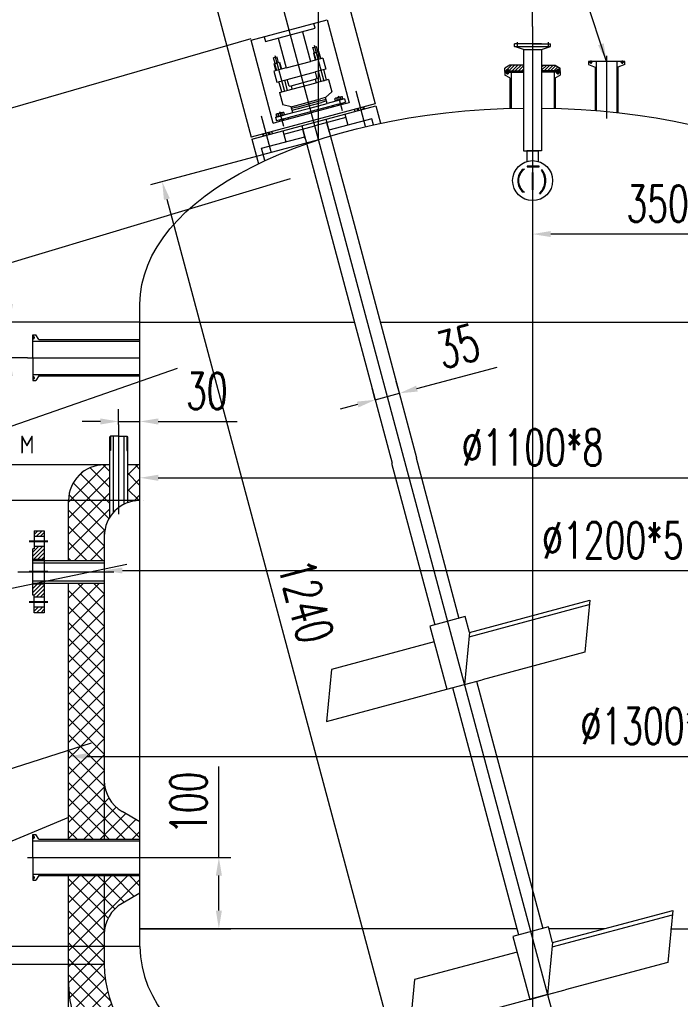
# Model space of a CAD drawing. Header units: millimetres. Extents: x 44795 to 49517, y -899 to 5779.
# Drawn here: x 45736 to 46662, y 3058 to 4431 of the extents above; entities that cross this region are included whole.
import ezdxf

# ---------------------------------------------------------------- set-up
doc = ezdxf.new("R2010")
doc.units = ezdxf.units.MM
doc.header["$LTSCALE"] = 2
doc.linetypes.add('CENTER', pattern=[2, 1.25, -0.25, 0.25, -0.25])
doc.layers.get('0').update_dxf_attribs({"lineweight": 30})
doc.layers.get('Defpoints').update_dxf_attribs({"lineweight": 9})
doc.layers.add('3', color=3, linetype='CENTER')
doc.layers.add('尺寸线层', color=3, linetype='Continuous', lineweight=13)
doc.styles.add('HZ', font='txt.shx', dxfattribs={"width": 0.667, "bigfont": 'hztxt.shx'})
doc.styles.add('J_BigFont', font='gbenor.shx', dxfattribs={"bigfont": 'gbcbig.shx'})
doc.dimstyles.new('ISO-25', dxfattribs={"dimscale": 0.85, "dimtxt": 60, "dimasz": 30, "dimexe": 20, "dimexo": 0, "dimgap": 20, "dimtad": 1, "dimdec": 0, "dimdsep": 46, "dimtxsty": 'HZ', "dimcen": 35, "dimclrd": 256, "dimclre": 256, "dimclrt": 256, "dimadec": 0, "dimazin": 0, "dimtfac": 1, "dimtdec": 0, "dimtmove": 0, "dimatfit": 2, "dimfxl": 0, "dimlwd": -1, "dimlwe": -1, "dimarcsym": 0})

# ---------------------------------------------------------------- blocks, each defined once
blk = doc.blocks.new('*D186')
at = {"layer": 'Defpoints', "color": 0}
for p in [(45362.1, 4979.8), (46014.9, 4979.8), (45755, 2357.2)]:
    blk.add_point(p, dxfattribs=at)
at = {"layer": '尺寸线层'}
for p, q in [((46014.9, 4979.8), (45345.1, 4979.8)), ((45362.1, 2382.7), (45362.1, 4954.3)), ((45755, 2357.2), (45345.1, 2357.2))]:
    blk.add_line(p, q, dxfattribs=at)
for points in [[(45357.8, 4954.3), (45366.3, 4954.3), (45362.1, 4979.8)], [(45357.8, 2382.7), (45366.3, 2382.7), (45362.1, 2357.2)]]:
    blk.add_solid(points, dxfattribs=at)
at = {"layer": '尺寸线层', "insert": (45319.6, 3466.4), "char_height": 51, "attachment_point": 5, "rotation": 90, "style": 'HZ'}
blk.add_mtext('~2700', dxfattribs=at)
blk = doc.blocks.new('*D172')
at = {"layer": 'Defpoints', "color": 0}
for p in [(45805, 3392.9), (47105, 3398.7), (47105, 3392.9)]:
    blk.add_point(p, dxfattribs=at)
at = {"layer": '尺寸线层'}
for p, q in [((45805, 3392.9), (45805, 3415.7)), ((47105, 3392.9), (47105, 3415.7)), ((45830.5, 3398.7), (47079.5, 3398.7))]:
    blk.add_line(p, q, dxfattribs=at)
for points in [[(45830.5, 3403), (45830.5, 3394.5), (45805, 3398.7)], [(47079.5, 3403), (47079.5, 3394.5), (47105, 3398.7)]]:
    blk.add_solid(points, dxfattribs=at)
at = {"layer": '尺寸线层', "insert": (46621.3, 3441.2), "char_height": 51, "attachment_point": 5, "style": 'HZ'}
blk.add_mtext('%%C1300*3', dxfattribs=at)
blk = doc.blocks.new('*D173')
at = {"layer": 'Defpoints', "color": 0}
for p in [(45855, 3712.3), (47055, 3712.3), (47055, 3659.1)]:
    blk.add_point(p, dxfattribs=at)
at = {"layer": '尺寸线层'}
for p, q in [((45855, 3712.3), (45855, 3642.1)), ((47055, 3712.3), (47055, 3642.1)), ((45880.5, 3659.1), (47029.5, 3659.1))]:
    blk.add_line(p, q, dxfattribs=at)
for points in [[(45880.5, 3663.4), (45880.5, 3654.9), (45855, 3659.1)], [(47029.5, 3663.4), (47029.5, 3654.9), (47055, 3659.1)]]:
    blk.add_solid(points, dxfattribs=at)
at = {"layer": '尺寸线层', "insert": (46567.5, 3701.6), "char_height": 51, "attachment_point": 5, "style": 'HZ'}
blk.add_mtext('%%C1200*5', dxfattribs=at)
blk = doc.blocks.new('*D174')
at = {"layer": 'Defpoints', "color": 0}
for p in [(45905, 3789.1), (47005, 3789.1), (47005, 3789.1)]:
    blk.add_point(p, dxfattribs=at)
at = {"layer": '尺寸线层'}
for p, q in [((45905, 3789.1), (45905, 3806.1)), ((47005, 3789.1), (47005, 3806.1)), ((45930.5, 3789.1), (46979.5, 3789.1))]:
    blk.add_line(p, q, dxfattribs=at)
for points in [[(45930.5, 3793.3), (45930.5, 3784.8), (45905, 3789.1)], [(46979.5, 3793.3), (46979.5, 3784.8), (47005, 3789.1)]]:
    blk.add_solid(points, dxfattribs=at)
at = {"layer": '尺寸线层', "insert": (46455, 3831.6), "char_height": 51, "attachment_point": 5, "style": 'HZ'}
blk.add_mtext('%%C1100*8', dxfattribs=at)
blk = doc.blocks.new('*D175')
at = {"layer": 'Defpoints', "color": 0}
for p in [(45500, 4007.2), (45905, 4007.2), (45805, 3107.2)]:
    blk.add_point(p, dxfattribs=at)
at = {"layer": '尺寸线层'}
for p, q in [((45905, 4007.2), (45483, 4007.2)), ((45500, 3132.7), (45500, 3981.7)), ((45805, 3107.2), (45483, 3107.2))]:
    blk.add_line(p, q, dxfattribs=at)
for points in [[(45495.8, 3981.7), (45504.3, 3981.7), (45500, 4007.2)], [(45495.8, 3132.7), (45504.3, 3132.7), (45500, 3107.2)]]:
    blk.add_solid(points, dxfattribs=at)
at = {"layer": '尺寸线层', "insert": (45457.5, 3560.9), "char_height": 51, "attachment_point": 5, "rotation": 90, "style": 'HZ'}
blk.add_mtext('900', dxfattribs=at)
blk = doc.blocks.new('*D176')
at = {"layer": 'Defpoints', "color": 0}
for p in [(45628.6, 3757.2), (45905, 3757.2), (45855, 3132.2)]:
    blk.add_point(p, dxfattribs=at)
at = {"layer": '尺寸线层'}
for p, q in [((45905, 3757.2), (45611.6, 3757.2)), ((45628.6, 3157.7), (45628.6, 3731.7)), ((45855, 3132.2), (45611.6, 3132.2))]:
    blk.add_line(p, q, dxfattribs=at)
for points in [[(45624.4, 3731.7), (45632.9, 3731.7), (45628.6, 3757.2)], [(45624.4, 3157.7), (45632.9, 3157.7), (45628.6, 3132.2)]]:
    blk.add_solid(points, dxfattribs=at)
at = {"layer": '尺寸线层', "insert": (45586.1, 3516.5), "char_height": 51, "attachment_point": 5, "rotation": 90, "style": 'HZ'}
blk.add_mtext('625', dxfattribs=at)
blk = doc.blocks.new('*D177')
at = {"layer": 'Defpoints', "color": 0}
for p in [(45875, 3863.7), (45905, 3868), (45905, 3863.7)]:
    blk.add_point(p, dxfattribs=at)
at = {"layer": '尺寸线层'}
for p, q in [((45875, 3863.7), (45875, 3885)), ((45905, 3863.7), (45905, 3885)), ((45849.5, 3868), (45824, 3868)), ((45875, 3868), (45905, 3868)), ((45930.5, 3868), (46041.1, 3868))]:
    blk.add_line(p, q, dxfattribs=at)
for points in [[(45849.5, 3872.2), (45849.5, 3863.7), (45875, 3868)], [(45930.5, 3872.2), (45930.5, 3863.7), (45905, 3868)]]:
    blk.add_solid(points, dxfattribs=at)
at = {"layer": '尺寸线层', "insert": (45998.6, 3910.5), "char_height": 51, "attachment_point": 5, "style": 'HZ'}
blk.add_mtext('30', dxfattribs=at)
blk = doc.blocks.new('*D178')
at = {"layer": 'Defpoints', "color": 0}
for p in [(45500, 4007.2), (45905, 4007.2), (45859.9, 3807.2)]:
    blk.add_point(p, dxfattribs=at)
at = {"layer": '尺寸线层'}
for p, q in [((45905, 4007.2), (45483, 4007.2)), ((45500, 3832.7), (45500, 3981.7)), ((45859.9, 3807.2), (45483, 3807.2))]:
    blk.add_line(p, q, dxfattribs=at)
for points in [[(45495.8, 3981.7), (45504.3, 3981.7), (45500, 4007.2)], [(45495.8, 3832.7), (45504.3, 3832.7), (45500, 3807.2)]]:
    blk.add_solid(points, dxfattribs=at)
at = {"layer": '尺寸线层', "insert": (45457.5, 3907.2), "char_height": 51, "attachment_point": 5, "rotation": 90, "style": 'HZ'}
blk.add_mtext('200', dxfattribs=at)
blk = doc.blocks.new('*U159')
at = {"linetype": 'Continuous'}
h = blk.add_hatch(dxfattribs=at)
h.set_pattern_fill('U', color=1, scale=4, angle=45, style=0, pattern_type=0)
h.set_pattern_definition([(45, (0, 0), (-2.828427, 2.828427), [])])
h.paths.add_polyline_path([(6102.4, -290.4), (6102.4, -304.4), (6094.4, -304.4), (6094.4, -290.4)])
h.paths.add_polyline_path([(6134.6, -290.4), (6134.6, -306.4), (6119.4, -306.4), (6119.4, -304.4), (6116.4, -304.4), (6116.4, -290.4)])
h.paths.add_polyline_path([(6187.4, -290.4), (6187.4, -304.4), (6184.4, -304.4), (6184.4, -306.4), (6169.1, -306.4), (6169.1, -290.4)])
h.paths.add_polyline_path([(6209.4, -304.4), (6209.4, -290.4), (6201.4, -290.4), (6201.4, -304.4)])
blk = doc.blocks.new('*U160', base_point=(6151.9, -306.4))
at = {"color": 7, "linetype": 'Continuous'}
for p, q in [((6209.4, -290.4), (6094.4, -290.4)), ((6094.4, -290.4), (6094.4, -304.4)), ((6102.4, -290.4), (6102.4, -304.4)), ((6116.4, -290.4), (6116.4, -304.4)), ((6134.6, -290.4), (6134.6, -306.4)), ((6169.1, -290.4), (6169.1, -306.4)), ((6187.4, -290.4), (6187.4, -304.4)), ((6201.4, -290.4), (6201.4, -304.4)), ((6209.4, -304.4), (6209.4, -290.4)), ((6094.4, -304.4), (6119.4, -304.4)), ((6119.4, -304.4), (6119.4, -306.4)), ((6119.4, -306.4), (6184.4, -306.4)), ((6209.4, -304.4), (6184.4, -304.4)), ((6184.4, -304.4), (6184.4, -306.4))]:
    blk.add_line(p, q, dxfattribs=at)
at = {"layer": '3', "color": 3, "linetype": 'Continuous'}
for p, q in [((6109.4, -285.4), (6109.4, -311.4)), ((6151.9, -285.4), (6151.9, -311.4)), ((6194.4, -285.4), (6194.4, -311.4))]:
    blk.add_line(p, q, dxfattribs=at)
at = {"color": 1, "linetype": 'Continuous'}
blk.add_blockref('*U159', (0, 0), dxfattribs=at)
blk = doc.blocks.new('*D189')
at = {"layer": 'Defpoints', "color": 0}
for p in [(47005, 3157.2), (46455, 2857.2), (47470.3, 2857.2)]:
    blk.add_point(p, dxfattribs=at)
at = {"layer": '尺寸线层'}
for p, q in [((47005, 3157.2), (47487.3, 3157.2)), ((47470.3, 3131.7), (47470.3, 2882.7)), ((46455, 2857.2), (47487.3, 2857.2))]:
    blk.add_line(p, q, dxfattribs=at)
for points in [[(47466, 3131.7), (47474.5, 3131.7), (47470.3, 3157.2)], [(47466, 2882.7), (47474.5, 2882.7), (47470.3, 2857.2)]]:
    blk.add_solid(points, dxfattribs=at)
at = {"layer": '尺寸线层', "insert": (47427.8, 3015.6), "char_height": 51, "attachment_point": 5, "rotation": 90, "style": 'HZ'}
blk.add_mtext('300', dxfattribs=at)
blk = doc.blocks.new('*D193')
at = {"layer": 'Defpoints', "color": 0}
for p in [(46805.2, 4205.7), (46455, 4177.4), (46455, 4130.5)]:
    blk.add_point(p, dxfattribs=at)
at = {"layer": '尺寸线层'}
for p, q in [((46805.2, 4205.7), (46805.2, 4113.5)), ((46455, 4177.4), (46455, 4113.5)), ((46779.7, 4130.5), (46480.5, 4130.5))]:
    blk.add_line(p, q, dxfattribs=at)
for points in [[(46480.5, 4134.8), (46480.5, 4126.3), (46455, 4130.5)], [(46779.7, 4134.8), (46779.7, 4126.3), (46805.2, 4130.5)]]:
    blk.add_solid(points, dxfattribs=at)
at = {"layer": '尺寸线层', "insert": (46630.1, 4173), "char_height": 51, "attachment_point": 5, "style": 'HZ'}
blk.add_mtext('350', dxfattribs=at)
blk = doc.blocks.new('*D185')
at = {"layer": 'Defpoints', "color": 0}
for p in [(46155, 4652.1), (46155, 4590.9), (46455, 4421.4)]:
    blk.add_point(p, dxfattribs=at)
at = {"layer": '尺寸线层'}
for p, q in [((46155, 4590.9), (46155, 4669.1)), ((46455, 4421.4), (46455, 4669.1)), ((46429.5, 4652.1), (46180.5, 4652.1))]:
    blk.add_line(p, q, dxfattribs=at)
for points in [[(46180.5, 4656.4), (46180.5, 4647.9), (46155, 4652.1)], [(46429.5, 4656.4), (46429.5, 4647.9), (46455, 4652.1)]]:
    blk.add_solid(points, dxfattribs=at)
at = {"layer": '尺寸线层', "insert": (46305, 4694.6), "char_height": 51, "attachment_point": 5, "style": 'HZ'}
blk.add_mtext('300', dxfattribs=at)
blk = doc.blocks.new('*D227')
at = {"layer": 'Defpoints', "color": 0}
for p in [(45905, 3257.2), (46015.5, 3257.2), (45905, 3157.2)]:
    blk.add_point(p, dxfattribs=at)
at = {"layer": '尺寸线层'}
for p, q in [((46015.5, 3257.2), (46015.5, 3384.7)), ((45905, 3257.2), (46032.5, 3257.2)), ((46015.5, 3182.7), (46015.5, 3231.7)), ((45905, 3157.2), (46032.5, 3157.2))]:
    blk.add_line(p, q, dxfattribs=at)
for points in [[(46011.3, 3231.7), (46019.8, 3231.7), (46015.5, 3257.2)], [(46011.3, 3182.7), (46019.8, 3182.7), (46015.5, 3157.2)]]:
    blk.add_solid(points, dxfattribs=at)
at = {"layer": '尺寸线层', "insert": (45973, 3333.7), "char_height": 51, "attachment_point": 5, "rotation": 90, "style": 'HZ'}
blk.add_mtext('100', dxfattribs=at)
blk = doc.blocks.new('*D228')
at = {"layer": 'Defpoints', "color": 0}
for p in [(45722.7, 4007.2), (45747.3, 4007.2), (45747.3, 3957.2)]:
    blk.add_point(p, dxfattribs=at)
at = {"layer": '尺寸线层'}
for p, q in [((45722.7, 4032.7), (45722.7, 4143.2)), ((45747.3, 4007.2), (45705.7, 4007.2)), ((45722.7, 3957.2), (45722.7, 4007.2)), ((45747.3, 3957.2), (45705.7, 3957.2)), ((45722.7, 3931.7), (45722.7, 3906.2))]:
    blk.add_line(p, q, dxfattribs=at)
for points in [[(45718.5, 4032.7), (45727, 4032.7), (45722.7, 4007.2)], [(45718.5, 3931.7), (45727, 3931.7), (45722.7, 3957.2)]]:
    blk.add_solid(points, dxfattribs=at)
at = {"layer": '尺寸线层', "insert": (45680.2, 4100.7), "char_height": 51, "attachment_point": 5, "rotation": 90, "style": 'HZ'}
blk.add_mtext('50', dxfattribs=at)
blk = doc.blocks.new('*D245')
at = {"layer": 'Defpoints', "color": 0}
for p in [(46155, 4262.7), (46476, 3064.9), (46257, 3006.2)]:
    blk.add_point(p, dxfattribs=at)
at = {"layer": '尺寸线层'}
for p, q in [((46155, 4262.7), (45919.7, 4199.6)), ((45942.7, 4179.4), (46250.4, 3030.8)), ((46476, 3064.9), (46240.6, 3001.8))]:
    blk.add_line(p, q, dxfattribs=at)
for points in [[(45946.8, 4180.5), (45938.6, 4178.3), (45936.1, 4204)], [(46254.5, 3031.9), (46246.3, 3029.7), (46257, 3006.2)]]:
    blk.add_solid(points, dxfattribs=at)
at = {"layer": '尺寸线层', "insert": (46137.6, 3616.1), "char_height": 51, "attachment_point": 5, "rotation": 285, "style": 'HZ'}
blk.add_mtext('1240', dxfattribs=at)
blk = doc.blocks.new('*D246')
at = {"layer": 'Defpoints', "color": 0}
for p in [(46268.4, 3907.4), (46268.4, 3907.4), (46234.6, 3898.3)]:
    blk.add_point(p, dxfattribs=at)
at = {"layer": '尺寸线层'}
for p, q in [((46293, 3914), (46405.2, 3944)), ((46234.6, 3898.3), (46230.2, 3914.7)), ((46268.4, 3907.4), (46264, 3923.8)), ((46234.6, 3898.3), (46268.4, 3907.4)), ((46209.9, 3891.7), (46185.3, 3885.1))]:
    blk.add_line(p, q, dxfattribs=at)
for points in [[(46291.9, 3918.1), (46294.1, 3909.9), (46268.4, 3907.4)], [(46208.8, 3895.8), (46211, 3887.6), (46234.6, 3898.3)]]:
    blk.add_solid(points, dxfattribs=at)
at = {"layer": '尺寸线层', "insert": (46350.4, 3973.4), "char_height": 51, "attachment_point": 5, "rotation": 15, "style": 'HZ'}
blk.add_mtext('35', dxfattribs=at)
blk = doc.blocks.new('*D249')
at = {"layer": 'Defpoints', "color": 0}
for p in [(46080.3, 5117.5), (45966.1, 4967.8), (46155, 4923.7), (46155, 4262.7), (46489.4, 3014.9)]:
    blk.add_point(p, dxfattribs=at)
at = {"layer": '尺寸线层'}
for p, q in [((46155, 4923.7), (46155, 5137.8)), ((45966.1, 4967.8), (45928.6, 5107.9))]:
    blk.add_line(p, q, dxfattribs=at)
blk.add_arc((46155, 4262.7), 858.1, 91.7028, 103.2972, dxfattribs=at)
for points in [[(46129.5, 5124.6), (46129.6, 5116.1), (46155, 5120.8)], [(45958.7, 5093.6), (45956.6, 5101.9), (45933, 5091.5)]]:
    blk.add_solid(points, dxfattribs=at)
at = {"layer": '尺寸线层', "insert": (46037.5, 5155.5), "char_height": 51, "attachment_point": 5, "rotation": 7.5, "style": 'HZ'}
blk.add_mtext('15°', dxfattribs=at)

msp = doc.modelspace()

# ---------------------------------------------------------------- hatches: boundary and pattern name
at = {"layer": '尺寸线层'}
h = msp.add_hatch(dxfattribs=at)
h.set_pattern_fill('ANSI31', color=256, style=0)
h.set_pattern_definition([(45, (60265.3135, -5316.6176), (-2.24506403, 2.24506403), [])])
h.paths.add_polyline_path([(46442.3, 4367.2), (46423.3, 4367.2), (46416.3, 4363.2), (46416.3, 4359.2), (46417.8, 4359.2, -1), (46421.8, 4359.2), (46442.3, 4359.2)])
h.paths.add_polyline_path([(46493.8, 4363.2), (46486.7, 4367.2), (46467.7, 4367.2), (46467.7, 4359.2), (46488.3, 4359.2, -1), (46492.3, 4359.2), (46493.8, 4359.2)])
h = msp.add_hatch(dxfattribs=at)
h.set_pattern_fill('ANSI37', color=256, scale=0.25, style=0)
h.set_pattern_definition([(135, (32559.49525, -5501.7083), (0.561266008, 0.561266008), []), (45, (32559.49525, -5501.7083), (0.561266008, -0.561266008), [])])
h.paths.add_polyline_path([(46419.8, 4361.2, -0.414214), (46421.8, 4359.2), (46424.8, 4359.2), (46424.8, 4357.2), (46421.8, 4357.2, -0.414214), (46419.8, 4355.2)])
h.paths.add_polyline_path([(46416.3, 4358.2), (46416.3, 4359.2), (46417.8, 4359.2, -0.414214), (46419.8, 4361.2), (46419.8, 4355.2, -0.414214), (46417.8, 4357.2), (46416.3, 4357.2)])
h = msp.add_hatch(dxfattribs=at)
h.set_pattern_fill('ANSI37', color=256, scale=0.25, style=0)
h.set_pattern_definition([(45, (60350.5968, -5501.7083), (-0.561266008, 0.561266008), []), (135, (60350.5968, -5501.7083), (-0.561266008, -0.561266008), [])])
h.paths.add_polyline_path([(46490.3, 4361.2, 0.414214), (46488.3, 4359.2), (46485.2, 4359.2), (46485.2, 4357.2), (46488.3, 4357.2, 0.414214), (46490.3, 4355.2)])
h.paths.add_polyline_path([(46490.3, 4355.2, 0.414214), (46492.3, 4357.2), (46493.8, 4357.2), (46493.8, 4358.2), (46493.8, 4359.2), (46492.3, 4359.2, 0.414214), (46490.3, 4361.2)])
h = msp.add_hatch(dxfattribs=at)
h.set_pattern_fill('ANSI37', color=256, scale=5, style=0)
h.paths.add_polyline_path([(45905, 3807.2), (45887.5, 3807.2), (45887.5, 3754, -0.089632), (45905, 3757.2)])
h.paths.add_polyline_path([(45862.5, 3807.2), (45855, 3807.2, 0.414214), (45805, 3757.2), (45805, 3673.2), (45855, 3673.2), (45855, 3707.2, -0.139599), (45862.5, 3733.5)])
h.paths.add_polyline_path([(45855, 3641.2), (45805, 3641.2), (45805, 3412.5), (45855, 3401.9)])
h.paths.add_polyline_path([(45855, 3401.9), (45814.6, 3410.4), (45805, 3407.4), (45805, 3282.6), (45855, 3282.6)])
h.paths.add_polyline_path([(45905, 3307.2), (45880, 3321.6, -0.267949), (45855, 3364.9), (45855, 3282.6), (45905, 3282.6)])
h.paths.add_polyline_path([(45905, 3231.8), (45855, 3231.8), (45855, 3149.5, -0.267949), (45880, 3192.8), (45905, 3207.2)])
h.paths.add_polyline_path([(45855, 3231.8), (45805, 3231.8), (45805, 3107.2), (45855, 3107.2)])
edge = h.paths.add_edge_path()
edge.add_ellipse((46455, 3107.2), major_axis=(600, 0), ratio=0.5, start_angle=180, end_angle=247.8726, ccw=False)
edge.add_line((45855, 3107.2), (45805, 3107.2))
edge.add_line((45805, 3107.2), (45805, 3082.2))
edge.add_ellipse((46455, 3082.2), major_axis=(650, 0), ratio=0.5, start_angle=180, end_angle=231.9394)
edge.add_ellipse((46455, 3082.2), major_axis=(650, 0), ratio=0.5, start_angle=231.9394, end_angle=249.6538)
edge.add_line((46229, 2777.5), (46229, 2829.3))
edge = h.paths.add_edge_path()
edge.add_ellipse((46455, 3132.2), major_axis=(550, 0), ratio=0.5, start_angle=253.1025, end_angle=259.5996, ccw=False)
edge.add_ellipse((46245, 2878), major_axis=(-9.8, -50), ratio=1, start_angle=29.4479, end_angle=91.004, ccw=False)
edge.add_line((46261, 2829.7), (46261, 2774.6))
edge.add_arc((46255.2, 2876), 101.6, 273.3216, 351.9174)
h = msp.add_hatch(dxfattribs=at)
h.set_pattern_fill('ANSI37', color=256, scale=5, style=0)
edge = h.paths.add_edge_path()
edge.add_ellipse((46455, 3107.2), major_axis=(600, 0), ratio=0.5, start_angle=291.4937, end_angle=360, ccw=False)
edge.add_line((46674.9, 2828.1), (46674.9, 2828.1))
edge.add_arc((46665, 2878), 50.9, 190.1346, 281.1386, ccw=False)
edge.add_ellipse((46455, 3132.2), major_axis=(550, 0), ratio=0.5, start_angle=280.4004, end_angle=286.8975, ccw=False)
edge.add_arc((46654.9, 2876), 101.6, 188.0826, 280.0759)
edge.add_ellipse((46455, 3082.2), major_axis=(650, 0), ratio=0.5, start_angle=289.5644, end_angle=360)
edge.add_line((47105, 3082.2), (47105, 3107.2))
edge.add_line((47105, 3107.2), (47055, 3107.2))

# ---------------------------------------------------------------- linework, layer by layer
for p, q in [((45966.1, 4967.8), (46489.4, 3014.9)), ((46155, 4262.7), (46155, 4923.7)), ((46159.9, 4592.2), (46234.7, 4313)), ((45986.1, 4545.6), (46060.9, 4266.5)), ((46060.8, 4402), (46167, 4430.5)), ((46150.5, 4418.8), (46148.7, 4425.6)), ((46167, 4430.5), (46198.1, 4314.6)), ((46455, 4421.4), (46455, 2770.2)), ((46455, 4421.4), (46455, 4421.4)), ((46079.1, 4407), (46080.9, 4400.2)), ((46080.9, 4400.2), (46150.5, 4418.8)), ((46132.6, 4414), (46143.7, 4372.5)), ((46060.4, 4404.2), (45237.5, 4165.4)), ((46091.8, 4286.1), (46060.8, 4402)), ((46098.8, 4405), (46109.9, 4363.5)), ((46147.3, 4392.1), (46152.1, 4393.4)), ((46149, 4395.3), (46162.5, 4344.8)), ((46154.2, 4385.7), (46152.1, 4393.4)), ((46455, 4397.2), (46429.8, 4397.2)), ((46429.8, 4393.2), (46429.8, 4397.2)), ((46442.3, 4389.2), (46429.8, 4393.2)), ((46429.8, 4393.2), (46480.3, 4393.2)), ((46433.3, 4399.6), (46433.3, 4393.4)), ((46455, 4397.2), (46480.3, 4397.2)), ((46467.7, 4397.2), (46455, 4397.2)), ((46467.7, 4389.2), (46480.3, 4393.2)), ((46476.8, 4399.6), (46476.8, 4393.4)), ((46480.3, 4393.2), (46480.3, 4397.2)), ((46094, 4380.6), (46107.5, 4330.1)), ((46149.4, 4384.4), (46147.3, 4392.1)), ((46147.9, 4384), (46155.6, 4386.1)), ((46147.9, 4384), (46150.5, 4374.3)), ((46148.6, 4384.2), (46151.2, 4374.5)), ((46154.9, 4385.9), (46157.5, 4376.2)), ((46158.2, 4376.4), (46155.6, 4386.1)), ((46442.3, 4389.2), (46442.3, 4247.2)), ((46442.3, 4389.2), (46467.7, 4389.2)), ((46467.7, 4389.2), (46467.7, 4247.2)), ((46558.6, 4380.3), (46558.6, 4292.3)), ((46558.6, 4380.3), (46558.6, 4292.3)), ((46097.1, 4378.6), (46092.2, 4377.3)), ((46094.3, 4369.6), (46092.2, 4377.3)), ((46092.8, 4369.2), (46100.6, 4371.3)), ((46095.4, 4359.6), (46092.8, 4369.2)), ((46093.6, 4369.4), (46096.2, 4359.8)), ((46099.1, 4370.9), (46097.1, 4378.6)), ((46099.9, 4371.1), (46102.4, 4361.4)), ((46100.6, 4371.3), (46103.2, 4361.6)), ((46109.9, 4363.5), (46143.7, 4372.5)), ((46161.1, 4377.2), (46143.7, 4372.5)), ((46161.1, 4377.2), (46165.3, 4361.7)), ((46423.3, 4367.2), (46416.3, 4363.2)), ((46442.3, 4367.2), (46423.3, 4367.2)), ((46467.7, 4367.2), (46486.7, 4367.2)), ((46486.7, 4367.2), (46493.8, 4363.2)), ((46533.1, 4372.3), (46533.1, 4368.3)), ((46584.1, 4372.3), (46533.1, 4372.3)), ((46533.1, 4368.3), (46542.7, 4364.3)), ((46536.6, 4373.5), (46536.6, 4369.1)), ((46544.2, 4372.3), (46544.2, 4303.6)), ((46573, 4372.3), (46573, 4300.8)), ((46584.1, 4368.3), (46574.5, 4364.3)), ((46580.6, 4373.9), (46580.6, 4369.1)), ((46584.1, 4368.3), (46584.1, 4372.3)), ((46109.9, 4363.5), (46092.5, 4358.8)), ((46092.5, 4358.8), (46096.7, 4343.3)), ((46111.2, 4347.2), (46150.8, 4357.8)), ((46165.3, 4361.7), (46150.8, 4357.8)), ((46153.4, 4348.2), (46150.8, 4357.8)), ((46154.6, 4358.9), (46158.5, 4344.4)), ((46166.2, 4346.5), (46162.4, 4360.9)), ((46416.3, 4359.2), (46416.3, 4363.2)), ((46416.3, 4359.2), (46417.8, 4359.2)), ((46416.3, 4359.2), (46416.3, 4358.2)), ((46416.3, 4357.2), (46416.3, 4358.2)), ((46416.3, 4357.2), (46416.3, 4353.2)), ((46416.3, 4357.2), (46417.8, 4357.2)), ((46423.3, 4349.2), (46416.3, 4353.2)), ((46419.8, 4362.1), (46419.8, 4354)), ((46421.8, 4359.2), (46442.3, 4359.2)), ((46421.8, 4357.2), (46424.8, 4357.2)), ((46424.8, 4357.2), (46424.8, 4359.2)), ((46424.8, 4357.2), (46442.3, 4357.2)), ((46424.8, 4357.2), (46424.8, 4306.8)), ((46488.3, 4359.2), (46467.7, 4359.2)), ((46485.2, 4357.2), (46467.7, 4357.2)), ((46485.2, 4357.2), (46485.2, 4359.2)), ((46488.3, 4357.2), (46485.2, 4357.2)), ((46485.2, 4357.2), (46485.2, 4306.8)), ((46486.7, 4349.2), (46493.8, 4353.2)), ((46490.3, 4362.1), (46490.3, 4354)), ((46493.8, 4359.2), (46492.3, 4359.2)), ((46493.8, 4357.2), (46492.3, 4357.2)), ((46493.8, 4359.2), (46493.8, 4363.2)), ((46493.8, 4359.2), (46493.8, 4358.2)), ((46493.8, 4357.2), (46493.8, 4358.2)), ((46493.8, 4357.2), (46493.8, 4353.2)), ((46542.7, 4364.3), (46542.7, 4303.7)), ((46574.5, 4364.3), (46574.5, 4300.6)), ((46096.7, 4343.3), (46111.2, 4347.2)), ((46103.5, 4329.6), (46099.6, 4344.1)), ((46107.3, 4346.2), (46111.2, 4331.7)), ((46113.8, 4337.6), (46111.2, 4347.2)), ((46113.8, 4337.6), (46116.7, 4338.3)), ((46116.7, 4338.3), (46150.5, 4347.4)), ((46116.7, 4338.3), (46117.9, 4333.5)), ((46117.9, 4333.5), (46151.8, 4342.6)), ((46153.4, 4348.2), (46150.5, 4347.4)), ((46150.5, 4347.4), (46151.8, 4342.6)), ((46169.1, 4347.2), (46151.8, 4342.6)), ((46169.1, 4347.2), (46173.8, 4329.8)), ((46423.3, 4349.2), (46423.3, 4306.7)), ((46486.7, 4349.2), (46486.7, 4306.7)), ((46100.6, 4328.9), (46117.9, 4333.5)), ((46100.6, 4328.9), (46105.2, 4311.5)), ((46165.1, 4321.8), (46173.8, 4329.8)), ((46182.5, 4324.4), (46188.1, 4303.6)), ((46221, 4281.3), (46207.7, 4330.9)), ((46234.7, 4313), (46060.9, 4266.5)), ((46116.8, 4308.9), (46105.2, 4311.5)), ((46116.8, 4308.9), (46124, 4310.8)), ((46124, 4310.8), (46157.8, 4319.9)), ((46124.7, 4308.4), (46158.5, 4317.5)), ((46125.3, 4306), (46159.1, 4315)), ((46143.1, 4307.1), (46167.3, 4313.6)), ((46165.1, 4321.8), (46157.8, 4319.9)), ((46158.5, 4317.5), (46165.7, 4319.4)), ((46166.4, 4317), (46159.1, 4315)), ((46167.3, 4313.6), (46165.1, 4321.8)), ((46191.4, 4320.1), (46167.3, 4313.6)), ((46182.6, 4312.5), (46171, 4309.4)), ((46176.3, 4308.8), (46175.8, 4310.7)), ((46183.1, 4310.6), (46176.3, 4308.8)), ((46178.8, 4317.1), (46178, 4320.1)), ((46189.4, 4319.9), (46178.8, 4317.1)), ((46179.9, 4317.4), (46178.8, 4317.1)), ((46187.1, 4323), (46179.2, 4320.9)), ((46180, 4317), (46179.9, 4317.4)), ((46188.4, 4319.2), (46180, 4317)), ((46181.5, 4317.8), (46180.6, 4320.8)), ((46182.6, 4312.5), (46192.7, 4315.2)), ((46183.1, 4310.6), (46182.6, 4312.5)), ((46188.9, 4312.1), (46183.1, 4310.6)), ((46184.1, 4310.9), (46183.6, 4312.8)), ((46186.7, 4319.2), (46185.9, 4322.2)), ((46187.9, 4311.9), (46187.4, 4313.8)), ((46188.3, 4319.6), (46189.4, 4319.9)), ((46188.4, 4319.2), (46188.3, 4319.6)), ((46188.9, 4312.1), (46188.3, 4314.1)), ((46189.4, 4319.9), (46188.5, 4322.9)), ((46198.1, 4314.6), (46188.9, 4312.1)), ((46191.4, 4320.1), (46192.7, 4315.2)), ((46061.6, 4263.6), (46235.5, 4310.1)), ((46094.8, 4294.2), (46119, 4300.7)), ((46096.7, 4295.1), (46095.9, 4298.1)), ((46096.7, 4295.1), (46107.3, 4297.9)), ((46097.1, 4298.9), (46105, 4301)), ((46097.9, 4295), (46106.2, 4297.2)), ((46099.4, 4295.8), (46098.5, 4298.8)), ((46100.4, 4302.4), (46106, 4281.6)), ((46104.6, 4297.2), (46103.8, 4300.2)), ((46106.2, 4297.6), (46107.3, 4297.9)), ((46106.2, 4297.2), (46106.2, 4297.6)), ((46107.3, 4297.9), (46106.4, 4300.9)), ((46113.6, 4292), (46144.9, 4300.4)), ((46119, 4300.7), (46116.8, 4308.9)), ((46124.7, 4308.4), (46117.4, 4306.5)), ((46117.9, 4295.2), (46144.4, 4302.3)), ((46118.1, 4304), (46125.3, 4306)), ((46119, 4300.7), (46143.1, 4307.1)), ((46171, 4309.4), (46144.4, 4302.3)), ((46176.3, 4308.8), (46144.9, 4300.4)), ((46192, 4298.5), (46196.2, 4283)), ((46206.5, 4302.4), (46205.7, 4305.3)), ((46210, 4303.3), (46209.2, 4306.2)), ((46211.6, 4303.7), (46210.8, 4306.6)), ((46217.9, 4305.4), (46217.1, 4308.3)), ((46219.5, 4305.8), (46218.7, 4308.7)), ((46235.5, 4310.1), (46242, 4285.7)), ((46236, 4308.2), (46236.3, 4307.2)), ((46088.6, 4245.8), (46075.3, 4295.5)), ((46091.8, 4286.1), (46101, 4288.6)), ((46094.8, 4294.2), (46096.1, 4289.4)), ((46106.2, 4292.1), (46096.1, 4289.4)), ((46097.8, 4295.4), (46096.7, 4295.1)), ((46097.9, 4295), (46097.8, 4295.4)), ((46101, 4288.6), (46100.5, 4290.5)), ((46101, 4288.6), (46106.7, 4290.1)), ((46102, 4288.9), (46101.5, 4290.8)), ((46105.8, 4289.9), (46105.3, 4291.8)), ((46106.2, 4292.1), (46117.9, 4295.2)), ((46106.7, 4290.1), (46106.2, 4292.1)), ((46106.7, 4290.1), (46113.6, 4292)), ((46113.6, 4292), (46113, 4293.9)), ((46193.3, 4293.7), (46149.9, 4282)), ((46165.5, 4291.4), (46204.9, 4144.4)), ((46170.4, 4273), (46166.8, 4286.5)), ((46230, 4292.1), (46169.6, 4275.9)), ((46232.3, 4283.6), (46230, 4292.1)), ((46076.9, 4270.7), (46060.9, 4266.5)), ((46077.7, 4267.8), (46076.9, 4270.7)), ((46079.2, 4268.3), (46078.4, 4271.2)), ((46085.6, 4270), (46084.8, 4272.9)), ((46087.2, 4270.4), (46086.4, 4273.3)), ((46090.6, 4271.3), (46089.8, 4274.2)), ((46105.1, 4275.2), (46109.2, 4259.7)), ((46106.4, 4270.4), (46149.9, 4282)), ((46131.7, 4282.3), (46171.1, 4135.3)), ((46136.6, 4264), (46133, 4277.5)), ((46061.6, 4263.6), (46077.7, 4267.8)), ((46061.6, 4263.6), (46070.9, 4229)), ((46075.4, 4250.7), (46135.8, 4266.9)), ((46080.1, 4233.4), (46075.4, 4250.7)), ((46442.3, 4247.2), (46455, 4247.2)), ((46447, 4247.2), (46447, 4232.2)), ((46455, 4247.2), (46447, 4247.2)), ((46455, 4247.2), (46463, 4247.2)), ((46467.7, 4247.2), (46455, 4247.2)), ((46463, 4247.2), (46463, 4232.2)), ((46441.8, 4221.5), (46443.6, 4221.5)), ((46447.5, 4225.6), (46447.5, 4224.5)), ((46464.4, 4225.6), (46447.5, 4225.6)), ((46447.5, 4224.5), (46464.4, 4224.5)), ((46454.5, 4216.9), (46454.5, 4192.5)), ((46455.6, 4216.9), (46454.5, 4216.9)), ((46455.6, 4192.5), (46455.6, 4216.9)), ((46464.4, 4224.5), (46464.4, 4225.6)), ((46467.3, 4220.2), (46468.2, 4220.8)), ((46115.2, 4208), (45237.5, 3944.2)), ((46443.6, 4189.2), (46441.8, 4189.2)), ((46454.5, 4192.5), (46455.6, 4192.5)), ((46464.7, 4187.6), (46465.5, 4186.8)), ((46171.1, 4135.3), (46258.3, 3809.7)), ((46204.9, 4144.4), (46292.5, 3817.2)), ((45905, 3132.2), (45905, 4032.2)), ((45905, 3807.2), (45905, 4032.2)), ((45905, 4007.2), (46205.4, 4007.2)), ((46241.6, 4007.2), (47005, 4007.2)), ((45754.3, 3985.4), (45757.8, 3985.4)), ((45755.1, 3957.2), (45755.1, 3989.2)), ((45755.1, 3989.2), (45759.1, 3989.2)), ((45763.1, 3982.6), (45759.1, 3989.2)), ((45763.1, 3982.6), (45905, 3982.6)), ((45755.1, 3980.6), (45905, 3980.6)), ((45747.3, 3957.2), (45905, 3957.2)), ((45755.1, 3957.2), (45755.1, 3925.2)), ((45956.9, 3942.4), (45237.5, 3691.2)), ((45754.3, 3928.9), (45757.8, 3928.9)), ((45755.1, 3933.8), (45905, 3933.8)), ((45763.1, 3931.8), (45759.1, 3925.2)), ((45763.1, 3931.8), (45905, 3931.8)), ((45755.1, 3925.2), (45759.1, 3925.2)), ((45875, 3863.7), (45875, 3738.1)), ((45863.5, 3847.2), (45862.5, 3846.2)), ((45862.5, 3846.2), (45862.5, 3733.5)), ((45875, 3847.2), (45863.5, 3847.2)), ((45863.5, 3847.2), (45863.5, 3827.2)), ((45867.5, 3847.2), (45867.5, 3740.3)), ((45875, 3847.2), (45886.5, 3847.2)), ((45882.5, 3847.2), (45882.5, 3751.8)), ((45886.5, 3847.2), (45887.5, 3846.2)), ((45886.5, 3847.2), (45886.5, 3827.2)), ((45887.5, 3846.2), (45887.5, 3754)), ((45863.5, 3827.2), (45862.5, 3827.2)), ((45886.5, 3827.2), (45887.5, 3827.2)), ((46291.7, 3817), (46351.9, 3592.1)), ((45862.5, 3807.2), (45855, 3807.2)), ((45905, 3807.2), (45887.5, 3807.2)), ((46257.5, 3809.4), (46318.1, 3583.1)), ((45805, 3673.2), (45805, 3757.2)), ((45910.4, 3757.2), (45910.4, 3757.2)), ((45855, 3707.2), (45855, 3282.6)), ((45886.5, 3667.7), (45237.5, 3532.5)), ((45755, 3673.2), (45855, 3673.2)), ((45755, 3669.7), (45855, 3669.7)), ((45734, 3657.2), (45868.3, 3657.2)), ((45755, 3644.7), (45855, 3644.7)), ((45755, 3641.2), (45855, 3641.2)), ((45805, 3282.6), (45805, 3641.2)), ((46366, 3566.4), (46534.4, 3611.5)), ((46366.6, 3572.4), (46535, 3617.5)), ((46535, 3617.5), (46528.1, 3544.7)), ((46360.7, 3594.5), (46311, 3581.2)), ((46366.6, 3572.4), (46360.7, 3594.5)), ((46311, 3581.2), (46334.7, 3492.9)), ((46366.6, 3572.4), (46359.5, 3499.5)), ((46316.9, 3559.1), (46173.2, 3520.6)), ((46528.1, 3544.7), (46384.4, 3506.2)), ((46173.2, 3520.6), (46166.3, 3447.8)), ((46359.5, 3499.5), (46384.4, 3506.2)), ((46376.4, 3504.1), (46469.2, 3157.7)), ((46166.3, 3447.8), (46334.7, 3492.9)), ((46334.7, 3492.9), (46359.5, 3499.5)), ((46342.6, 3495), (46435.4, 3148.7)), ((45836.4, 3417.4), (45237.5, 3225.3)), ((45805, 3313.2), (45237.5, 3075.8)), ((45905, 3307.2), (45880, 3321.6)), ((45754.3, 3285.4), (45757.8, 3285.4)), ((45755.1, 3257.2), (45755.1, 3289.2)), ((45755.1, 3289.2), (45759.1, 3289.2)), ((45763.1, 3282.6), (45759.1, 3289.2)), ((45763.1, 3282.6), (45905, 3282.6)), ((45755.1, 3280.6), (45905, 3280.6)), ((45747.3, 3257.2), (45905, 3257.2)), ((45755.1, 3257.2), (45755.1, 3225.2)), ((45754.3, 3228.9), (45757.8, 3228.9)), ((45755.1, 3233.8), (45905, 3233.8)), ((45763.1, 3231.8), (45759.1, 3225.2)), ((45763.1, 3231.8), (45905, 3231.8)), ((45805, 3082.2), (45805, 3231.8)), ((45855, 3231.8), (45855, 3107.2)), ((45755.1, 3225.2), (45759.1, 3225.2)), ((45905, 3207.2), (45880, 3192.8)), ((46482.5, 3131.7), (46650.9, 3176.8)), ((46483.1, 3137.8), (46651.4, 3182.9)), ((46651.4, 3182.9), (46644.5, 3110)), ((46477.2, 3159.8), (46427.5, 3146.5)), ((46483.1, 3137.8), (46477.2, 3159.8)), ((46477.8, 3157.5), (46556.6, 3157.5)), ((46432.2, 3157.2), (45905, 3157.2)), ((46427.5, 3146.5), (46451.2, 3058.2)), ((46648.2, 3157.2), (47005, 3157.2)), ((45905, 3132.2), (45855, 3132.2)), ((46483.1, 3137.8), (46476, 3064.9)), ((46433.4, 3124.5), (46289.7, 3086)), ((45855, 3107.2), (45805, 3107.2)), ((46644.5, 3110), (46500.8, 3071.5)), ((45805, 2417.2), (45805, 3082.2)), ((46289.7, 3086), (46282.8, 3013.1)), ((46451.2, 3058.2), (46476, 3064.9)), ((46476, 3064.9), (46500.8, 3071.5))]:
    msp.add_line(p, q, dxfattribs=at)
msp.add_circle((46455, 4205.4), 28, dxfattribs=at)
for centre, radius, start, end in [((46536.6, 4372.3), 2, 180, 0), ((46580.6, 4372.3), 2, 180, 0), ((46419.8, 4359.2), 2, 0, 180), ((46419.8, 4357.2), 2, 180, 0), ((46490.3, 4359.2), 2, 0, 180), ((46490.3, 4357.2), 2, 180, 0), ((46179.9, 4318.4), 2.51, 72.1328, 137.8672), ((46185.6, 4312.8), 9.45, 88.2213, 121.7787), ((46187.8, 4320.5), 2.51, 72.1328, 137.8672), ((46097.8, 4296.4), 2.51, 72.1328, 137.8672), ((46103.5, 4290.8), 9.45, 88.2213, 121.7787), ((46105.7, 4298.5), 2.51, 72.1328, 137.8672), ((46455, 4205.4), 20.9, 129.4067, 230.5933), ((46455, 4205.4), 19.8, 125.3333, 234.6667), ((46448.2, 4205.3), 24.2, 312.9709, 37.9257), ((46448.2, 4205.3), 25.3, 312.9709, 37.9257), ((45755.1, 3985.4), 2, 270, 90), ((45755.1, 3928.9), 2, 270, 90), ((45855, 3757.2), 50, 90, 180), ((45905, 3707.2), 50, 90, 180), ((45905, 3364.9), 50, 180, 240), ((45755.1, 3285.4), 2, 270, 90), ((45755.1, 3228.9), 2, 270, 90), ((45905, 3149.5), 50, 120, 180)]:
    msp.add_arc(centre, radius, start, end, dxfattribs=at)
at = {"layer": '尺寸线层', "extrusion": (0, 0, -1)}
for start_param, end_param in [(3.141593, 4.689296), (4.735482, 6.283185)]:
    msp.add_ellipse((46455, 4032.2), major_axis=(550, 0), ratio=0.5, start_param=start_param, end_param=end_param, dxfattribs=at)
at = {"layer": '尺寸线层'}
for centre, major_axis, end_param in [((46455, 3132.2), (550, 0), 6.283185), ((46455, 3107.2), (600, 0), 4.337254), ((46455, 3082.2), (650, 0), 4.35728)]:
    msp.add_ellipse(centre, major_axis=major_axis, ratio=0.5, start_param=3.141593, end_param=end_param, dxfattribs=at)

# ---------------------------------------------------------------- block references
at = {"layer": '尺寸线层', "xscale": -1, "rotation": 270}
msp.add_blockref('*U160', (45755, 3657.2), dxfattribs=at)

# ---------------------------------------------------------------- texts
at = {"layer": '尺寸线层', "style": 'J_BigFont'}
msp.add_text('M', height=25, dxfattribs=at).set_placement((45736.4, 3823.1))

# ---------------------------------------------------------------- dimensions: what is measured, and where the dimension line sits
at = {"layer": '尺寸线层'}
dim = msp.add_angular_dim_2l(base=(46080.3, 5117.5), line1=((46155, 4262.7), (46155, 4923.7)), line2=((45966.1, 4967.8), (46489.4, 3014.9)), dimstyle='ISO-25', dxfattribs=at)
dim.commit()
dim.dimension.update_dxf_attribs({"geometry": '*D249', "text_midpoint": (46037.5, 5155.5)})
dim = msp.add_linear_dim(base=(45362.1, 4979.8), p1=(45755, 2357.2), p2=(46014.9, 4979.8), angle=90, text='~2700', dimstyle='ISO-25', dxfattribs=at)
dim.commit()
dim.dimension.update_dxf_attribs({"geometry": '*D186', "text_midpoint": (45362.1, 3466.4), "dimtype": 160})
for base, p1, p2, picture, middle in [((46155, 4652.1), (46455, 4421.4), (46155, 4590.9), '*D185', (46305, 4694.6)), ((46455, 4130.5), (46805.2, 4205.7), (46455, 4177.4), '*D193', (46630.1, 4173)), ((45905, 3868), (45875, 3863.7), (45905, 3863.7), '*D177', (45998.6, 3910.5))]:
    dim = msp.add_linear_dim(base=base, p1=p1, p2=p2, dimstyle='ISO-25', dxfattribs=at)
    dim.commit()
    dim.dimension.update_dxf_attribs({"geometry": picture, "text_midpoint": middle})
for p1, p2, distance, picture, middle in [((46155, 4262.7), (46476, 3064.9), -226.7, '*D245', (46137.6, 3616.1)), ((46234.6, 3898.3), (46268.4, 3907.4), 0, '*D246', (46350.4, 3973.4))]:
    dim = msp.add_aligned_dim(p1=p1, p2=p2, distance=distance, dimstyle='ISO-25', dxfattribs=at)
    dim.commit()
    dim.dimension.update_dxf_attribs({"geometry": picture, "text_midpoint": middle})
for base, p1, p2, picture, middle in [((45722.7, 4007.2), (45747.3, 3957.2), (45747.3, 4007.2), '*D228', (45680.2, 4100.7)), ((45500, 4007.2), (45859.9, 3807.2), (45905, 4007.2), '*D178', (45457.5, 3907.2)), ((46015.5, 3257.2), (45905, 3157.2), (45905, 3257.2), '*D227', (45973, 3333.7))]:
    dim = msp.add_linear_dim(base=base, p1=p1, p2=p2, angle=90, dimstyle='ISO-25', dxfattribs=at)
    dim.commit()
    dim.dimension.update_dxf_attribs({"geometry": picture, "text_midpoint": middle})
for base, p1, p2, picture, middle in [((45500, 4007.2), (45805, 3107.2), (45905, 4007.2), '*D175', (45500, 3560.9)), ((45628.6, 3757.2), (45855, 3132.2), (45905, 3757.2), '*D176', (45628.6, 3516.5)), ((47470.3, 2857.2), (47005, 3157.2), (46455, 2857.2), '*D189', (47470.3, 3015.6))]:
    dim = msp.add_linear_dim(base=base, p1=p1, p2=p2, angle=90, dimstyle='ISO-25', dxfattribs=at)
    dim.commit()
    dim.dimension.update_dxf_attribs({"geometry": picture, "text_midpoint": middle, "dimtype": 160})
for base, p1, p2, text, picture, middle in [((47005, 3789.1), (45905, 3789.1), (47005, 3789.1), '%%C1100*8', '*D174', (46455, 3789.1)), ((47055, 3659.1), (45855, 3712.3), (47055, 3712.3), '%%C1200*5', '*D173', (46567.5, 3659.1)), ((47105, 3398.7), (45805, 3392.9), (47105, 3392.9), '%%C1300*3', '*D172', (46621.3, 3398.7))]:
    dim = msp.add_linear_dim(base=base, p1=p1, p2=p2, text=text, dimstyle='ISO-25', dxfattribs=at)
    dim.commit()
    dim.dimension.update_dxf_attribs({"geometry": picture, "text_midpoint": middle, "dimtype": 160})

# ---------------------------------------------------------------- leaders
msp.add_leader([(46558.6, 4372.3), (46510.6, 4518.6), (47021.5, 4518.6)], dimstyle='ISO-25', override={"dimgap": 20, "dimtad": 0}, dxfattribs=at)

doc.saveas('drawing.dxf')
